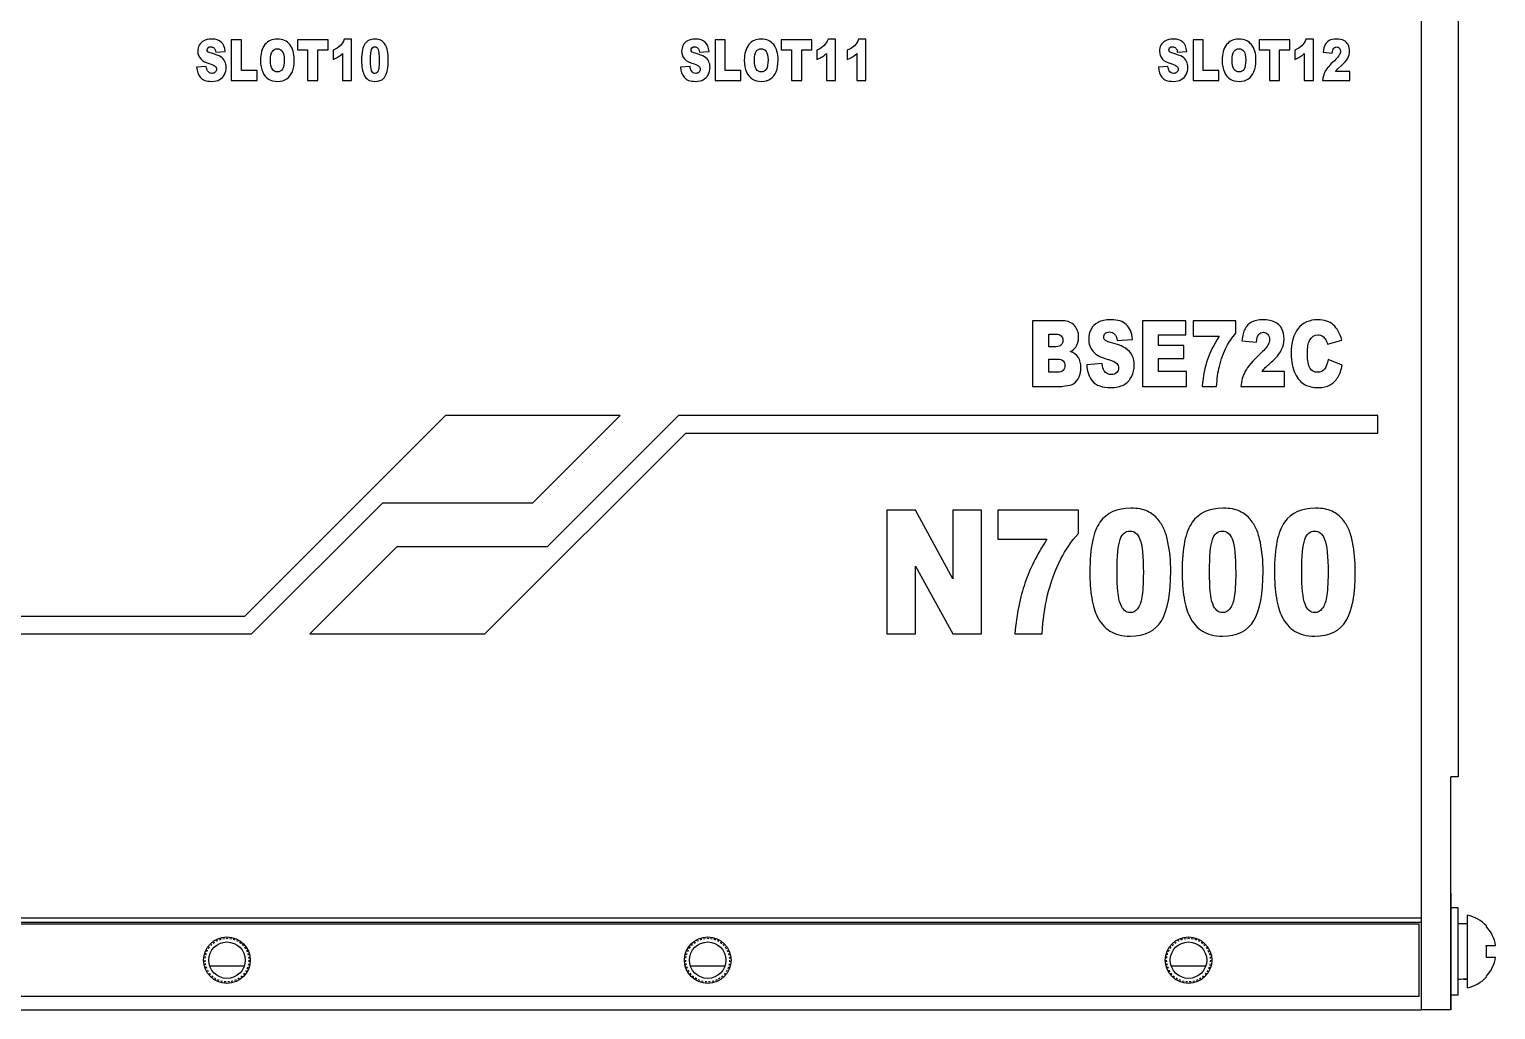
# Model space of a CAD drawing. Header units: inches. Extents: x 3 to 406, y 5 to 135.
# Drawn here: x 305.3 to 406, y 4.7 to 72 of the extents above; entities that cross this region are included whole.
import ezdxf

# ---------------------------------------------------------------- set-up
doc = ezdxf.new("R2010")
doc.units = ezdxf.units.IN
doc.header["$LTSCALE"] = 1.21
doc.header["$MEASUREMENT"] = 0
doc.linetypes.add('HIDDEN', pattern=[0.2, 0.1, -0.1])
for name, color, linetype in [('BSEJ72C_4_001_DXF_HIDDEN_LINE', 7, 'CONTINUOUS'), ('BSEJ72C_4_00DXF_CONTINUOUS_LINE', 7, 'CONTINUOUS'), ('BSMJ712_4_00DXF_CONTINUOUS_LINE', 7, 'CONTINUOUS'), ('GB9074_8-M2_DXF_CONTINUOUS_LINE', 7, 'CONTINUOUS')]:
    doc.layers.add(name, color=color, linetype=linetype)

msp = doc.modelspace()

# ---------------------------------------------------------------- linework, layer by layer
at = {"layer": 'BSEJ72C_4_001_DXF_HIDDEN_LINE', "color": 8, "linetype": 'HIDDEN'}
for centre in [(318.9, 8.08), (351.9, 8.08), (384.9, 8.08)]:
    msp.add_circle(centre, 1.5, dxfattribs=at)
at = {"layer": 'BSEJ72C_4_00DXF_CONTINUOUS_LINE', "color": 4, "linetype": 'Continuous'}
for p, q in [((318.13, 70.44), (318.78, 70.49)), ((319.89, 71.28), (319.2, 71.28)), ((319.2, 71.28), (319.2, 68.48)), ((319.89, 69.17), (319.89, 71.28)), ((325.84, 71.28), (323.74, 71.28)), ((323.74, 71.28), (323.74, 70.59)), ((323.74, 70.59), (324.44, 70.59)), ((324.44, 70.59), (324.44, 68.48)), ((325.14, 70.59), (325.84, 70.59)), ((325.14, 68.48), (325.14, 70.59)), ((325.84, 70.59), (325.84, 71.28)), ((326.18, 70.58), (326.18, 69.94)), ((327.46, 71.33), (326.95, 71.33)), ((327.46, 68.48), (327.46, 71.33)), ((351.34, 70.44), (351.99, 70.49)), ((353.1, 71.28), (352.41, 71.28)), ((352.41, 71.28), (352.41, 68.48)), ((353.1, 69.17), (353.1, 71.28)), ((359.05, 71.28), (356.95, 71.28)), ((356.95, 71.28), (356.95, 70.59)), ((356.95, 70.59), (357.65, 70.59)), ((357.65, 70.59), (357.65, 68.48)), ((358.35, 70.59), (359.05, 70.59)), ((358.35, 68.48), (358.35, 70.59)), ((359.05, 70.59), (359.05, 71.28)), ((359.39, 70.58), (359.39, 69.94)), ((360.67, 71.33), (360.16, 71.33)), ((360.67, 68.48), (360.67, 71.33)), ((361.48, 70.58), (361.48, 69.94)), ((362.76, 71.33), (362.25, 71.33)), ((362.76, 68.48), (362.76, 71.33)), ((384.13, 70.44), (384.78, 70.49)), ((385.9, 71.28), (385.21, 71.28)), ((385.21, 71.28), (385.21, 68.48)), ((385.9, 69.17), (385.9, 71.28)), ((391.85, 71.28), (389.74, 71.28)), ((389.74, 71.28), (389.74, 70.59)), ((389.74, 70.59), (390.45, 70.59)), ((390.45, 70.59), (390.45, 68.48)), ((391.14, 70.59), (391.85, 70.59)), ((391.14, 68.48), (391.14, 70.59)), ((391.85, 70.59), (391.85, 71.28)), ((392.19, 70.58), (392.19, 69.94)), ((393.47, 71.33), (392.95, 71.33)), ((393.47, 68.48), (393.47, 71.33)), ((317.48, 69.46), (316.82, 69.41)), ((326.84, 70.35), (326.84, 68.48)), ((350.69, 69.46), (350.03, 69.41)), ((360.05, 70.35), (360.05, 68.48)), ((362.13, 70.35), (362.13, 68.48)), ((383.48, 69.46), (382.83, 69.41)), ((392.84, 70.35), (392.84, 68.48)), ((394.15, 70.43), (394.77, 70.37)), ((395.14, 69.28), (395.4, 69.51)), ((319.2, 68.48), (320.97, 68.48)), ((320.97, 69.17), (319.89, 69.17)), ((320.97, 68.48), (320.97, 69.17)), ((324.44, 68.48), (325.14, 68.48)), ((326.84, 68.48), (327.46, 68.48)), ((352.41, 68.48), (354.18, 68.48)), ((354.18, 69.17), (353.1, 69.17)), ((354.18, 68.48), (354.18, 69.17)), ((357.65, 68.48), (358.35, 68.48)), ((360.05, 68.48), (360.67, 68.48)), ((362.13, 68.48), (362.76, 68.48)), ((385.21, 68.48), (386.98, 68.48)), ((386.98, 69.17), (385.9, 69.17)), ((386.98, 68.48), (386.98, 69.17)), ((390.45, 68.48), (391.14, 68.48)), ((392.84, 68.48), (393.47, 68.48)), ((394.1, 68.48), (395.97, 68.48)), ((395, 69.11), (395.14, 69.28)), ((395.97, 69.11), (395, 69.11)), ((395.97, 68.48), (395.97, 69.11)), ((376.28, 51.98), (374.2, 51.98)), ((374.2, 51.98), (374.2, 47.48)), ((384.72, 51.98), (381.74, 51.98)), ((381.74, 51.98), (381.74, 47.48)), ((384.72, 51.02), (384.72, 51.98)), ((388.14, 51.98), (385.22, 51.98)), ((385.22, 51.98), (385.22, 50.92)), ((388.14, 51.14), (388.14, 51.98)), ((375.32, 51.07), (375.81, 51.07)), ((375.32, 50.21), (375.32, 51.07)), ((380.01, 50.64), (381.06, 50.71)), ((382.85, 51.02), (384.72, 51.02)), ((382.85, 50.3), (382.85, 51.02)), ((385.22, 50.92), (387, 50.92)), ((388.56, 50.62), (389.56, 50.52)), ((394.43, 50.38), (395.42, 50.66)), ((375.8, 50.21), (375.32, 50.21)), ((375.32, 49.36), (375.88, 49.36)), ((375.32, 48.45), (375.32, 49.36)), ((384.58, 50.3), (382.85, 50.3)), ((382.85, 49.39), (384.58, 49.39)), ((382.85, 48.5), (382.85, 49.39)), ((384.58, 49.39), (384.58, 50.3)), ((395.45, 48.95), (394.48, 49.32)), ((375.89, 48.45), (375.32, 48.45)), ((378.97, 49.05), (377.91, 48.97)), ((384.77, 48.5), (382.85, 48.5)), ((384.77, 47.48), (384.77, 48.5)), ((391.49, 48.5), (389.93, 48.5)), ((391.49, 47.48), (391.49, 48.5)), ((374.2, 47.48), (376.12, 47.48)), ((381.74, 47.48), (384.77, 47.48)), ((385.83, 47.48), (386.83, 47.48)), ((388.49, 47.48), (391.49, 47.48)), ((333.9, 45.48), (320.1, 31.68)), ((345.9, 45.48), (333.9, 45.48)), ((339.9, 39.48), (345.9, 45.48)), ((340.9, 36.48), (349.9, 45.48)), ((397.9, 45.48), (349.9, 45.48)), ((397.9, 44.28), (397.9, 45.48)), ((336.59, 30.48), (350.39, 44.28)), ((350.39, 44.28), (397.9, 44.28)), ((320.59, 30.48), (329.59, 39.48)), ((329.59, 39.48), (339.9, 39.48)), ((366.16, 38.98), (364.2, 38.98)), ((364.2, 38.98), (364.2, 30.48)), ((368.72, 34.27), (366.16, 38.98)), ((370.7, 38.98), (368.72, 38.98)), ((368.72, 38.98), (368.72, 34.27)), ((370.7, 30.48), (370.7, 38.98)), ((377.34, 38.98), (371.82, 38.98)), ((371.82, 38.98), (371.82, 36.99)), ((377.34, 37.39), (377.34, 38.98)), ((324.59, 30.48), (330.59, 36.48)), ((330.59, 36.48), (340.9, 36.48)), ((371.82, 36.99), (375.18, 36.99)), ((366.17, 35.14), (368.72, 30.48)), ((366.17, 30.48), (366.17, 35.14)), ((320.1, 31.68), (125.4, 31.68)), ((125.4, 30.48), (320.59, 30.48)), ((324.59, 30.48), (336.59, 30.48)), ((364.2, 30.48), (366.17, 30.48)), ((368.72, 30.48), (370.7, 30.48)), ((372.97, 30.48), (374.85, 30.48))]:
    msp.add_line(p, q, dxfattribs=at)
at = {"layer": 'BSEJ72C_4_00DXF_CONTINUOUS_LINE', "color": 7, "linetype": 'Continuous'}
for p, q in [((5.9, 10.98), (400.9, 10.98)), ((5.9, 10.68), (400.9, 10.68)), ((6.1, 10.58), (400.7, 10.58)), ((400.7, 10.58), (400.7, 5.58)), ((317.72, 7.68), (320.08, 7.68)), ((350.72, 7.68), (353.08, 7.68)), ((383.72, 7.68), (386.08, 7.68)), ((400.7, 5.58), (6.1, 5.58)), ((5.9, 4.68), (400.9, 4.68))]:
    msp.add_line(p, q, dxfattribs=at)
for centre, radius in [((318.9, 8.08), 1.6), ((318.9, 8.08), 1.25), ((351.9, 8.08), 1.6), ((351.9, 8.08), 1.25), ((384.9, 8.08), 1.6), ((384.9, 8.08), 1.25)]:
    msp.add_circle(centre, radius, dxfattribs=at)
for centre, start, end in [((317.89, 9.3), 263.5989, 269.9978), ((319.9, 9.3), 270.0022, 276.4011), ((350.89, 9.3), 263.5989, 269.9978), ((352.9, 9.3), 270.0022, 276.4011), ((383.89, 9.3), 263.5989, 269.9978), ((385.9, 9.3), 270.0022, 276.4011)]:
    msp.add_arc(centre, 1.62, start, end, dxfattribs=at)
at = {"layer": 'BSEJ72C_4_00DXF_CONTINUOUS_LINE', "color": 4, "linetype": 'Continuous'}
for points in [[(317, 70.91), (316.94, 70.79), (316.9, 70.65), (316.9, 70.51)], [(316.9, 70.51), (316.9, 70.29), (316.97, 70.11), (317.1, 69.97)], [(317.31, 71.22), (317.17, 71.14), (317.07, 71.04), (317, 70.91)], [(317.86, 71.33), (317.62, 71.33), (317.44, 71.29), (317.31, 71.22)], [(317.54, 70.59), (317.54, 70.65), (317.56, 70.7), (317.61, 70.74)], [(317.59, 70.46), (317.56, 70.5), (317.54, 70.54), (317.54, 70.59)], [(317.83, 70.36), (317.71, 70.39), (317.63, 70.43), (317.59, 70.46)], [(317.61, 70.74), (317.65, 70.78), (317.71, 70.81), (317.79, 70.81)], [(317.79, 70.81), (317.89, 70.81), (317.96, 70.78), (318.02, 70.72)], [(318.51, 71.13), (318.36, 71.26), (318.14, 71.33), (317.86, 71.33)], [(318.02, 70.72), (318.07, 70.66), (318.11, 70.57), (318.13, 70.44)], [(318.78, 70.49), (318.75, 70.78), (318.66, 70.99), (318.51, 71.13)], [(321.51, 70.95), (321.3, 70.69), (321.2, 70.33), (321.2, 69.88)], [(322.36, 71.33), (321.99, 71.33), (321.71, 71.2), (321.51, 70.95)], [(321.89, 69.87), (321.89, 70.16), (321.93, 70.36), (322.02, 70.49)], [(322.02, 70.49), (322.1, 70.61), (322.22, 70.67), (322.36, 70.67)], [(323.22, 70.95), (323.02, 71.2), (322.73, 71.33), (322.36, 71.33)], [(322.36, 70.67), (322.5, 70.67), (322.62, 70.61), (322.7, 70.49)], [(322.7, 70.49), (322.79, 70.37), (322.83, 70.18), (322.83, 69.91)], [(323.52, 69.9), (323.52, 70.35), (323.42, 70.7), (323.22, 70.95)], [(326.67, 70.88), (326.56, 70.76), (326.39, 70.66), (326.18, 70.58)], [(326.95, 71.33), (326.88, 71.15), (326.79, 71), (326.67, 70.88)], [(328.37, 71.01), (328.22, 70.79), (328.14, 70.42), (328.14, 69.89)], [(329.07, 71.33), (328.76, 71.33), (328.52, 71.22), (328.37, 71.01)], [(328.76, 69.89), (328.76, 70.24), (328.78, 70.48), (328.83, 70.61)], [(328.83, 70.61), (328.87, 70.74), (328.95, 70.81), (329.05, 70.81)], [(329.05, 70.81), (329.15, 70.81), (329.23, 70.74), (329.28, 70.62)], [(329.44, 71.26), (329.35, 71.3), (329.22, 71.33), (329.07, 71.33)], [(329.28, 70.62), (329.33, 70.49), (329.35, 70.24), (329.35, 69.87)], [(329.68, 71.08), (329.62, 71.15), (329.54, 71.21), (329.44, 71.26)], [(329.82, 70.84), (329.79, 70.92), (329.74, 71), (329.68, 71.08)], [(329.91, 70.55), (329.89, 70.66), (329.86, 70.76), (329.82, 70.84)], [(329.97, 69.9), (329.97, 70.13), (329.95, 70.34), (329.91, 70.55)], [(350.21, 70.91), (350.15, 70.79), (350.11, 70.65), (350.11, 70.51)], [(350.11, 70.51), (350.11, 70.29), (350.18, 70.11), (350.31, 69.97)], [(350.52, 71.22), (350.38, 71.14), (350.28, 71.04), (350.21, 70.91)], [(351.07, 71.33), (350.83, 71.33), (350.65, 71.29), (350.52, 71.22)], [(350.76, 70.59), (350.76, 70.65), (350.77, 70.7), (350.82, 70.74)], [(350.8, 70.46), (350.77, 70.5), (350.76, 70.54), (350.76, 70.59)], [(351.04, 70.36), (350.92, 70.39), (350.84, 70.43), (350.8, 70.46)], [(350.82, 70.74), (350.86, 70.78), (350.92, 70.81), (351, 70.81)], [(351, 70.81), (351.1, 70.81), (351.17, 70.78), (351.23, 70.72)], [(351.72, 71.13), (351.57, 71.26), (351.35, 71.33), (351.07, 71.33)], [(351.23, 70.72), (351.28, 70.66), (351.32, 70.57), (351.34, 70.44)], [(351.99, 70.49), (351.96, 70.78), (351.87, 70.99), (351.72, 71.13)], [(354.72, 70.95), (354.51, 70.69), (354.41, 70.33), (354.41, 69.88)], [(355.57, 71.33), (355.2, 71.33), (354.92, 71.2), (354.72, 70.95)], [(355.1, 69.87), (355.1, 70.16), (355.14, 70.36), (355.23, 70.49)], [(355.23, 70.49), (355.31, 70.61), (355.43, 70.67), (355.57, 70.67)], [(356.43, 70.95), (356.23, 71.2), (355.94, 71.33), (355.57, 71.33)], [(355.57, 70.67), (355.71, 70.67), (355.83, 70.61), (355.91, 70.49)], [(355.91, 70.49), (356, 70.37), (356.04, 70.18), (356.04, 69.91)], [(356.73, 69.9), (356.73, 70.35), (356.63, 70.7), (356.43, 70.95)], [(359.88, 70.88), (359.77, 70.76), (359.6, 70.66), (359.39, 70.58)], [(360.16, 71.33), (360.09, 71.15), (360, 71), (359.88, 70.88)], [(361.97, 70.88), (361.85, 70.76), (361.69, 70.66), (361.48, 70.58)], [(362.25, 71.33), (362.18, 71.15), (362.09, 71), (361.97, 70.88)], [(383.01, 70.91), (382.94, 70.79), (382.91, 70.65), (382.91, 70.51)], [(382.91, 70.51), (382.91, 70.29), (382.97, 70.11), (383.1, 69.97)], [(383.31, 71.22), (383.18, 71.14), (383.08, 71.04), (383.01, 70.91)], [(383.86, 71.33), (383.63, 71.33), (383.44, 71.29), (383.31, 71.22)], [(383.55, 70.59), (383.55, 70.65), (383.57, 70.7), (383.61, 70.74)], [(383.6, 70.46), (383.57, 70.5), (383.55, 70.54), (383.55, 70.59)], [(383.83, 70.36), (383.71, 70.39), (383.63, 70.43), (383.6, 70.46)], [(383.61, 70.74), (383.65, 70.78), (383.71, 70.81), (383.79, 70.81)], [(383.79, 70.81), (383.89, 70.81), (383.97, 70.78), (384.02, 70.72)], [(384.52, 71.13), (384.37, 71.26), (384.15, 71.33), (383.86, 71.33)], [(384.02, 70.72), (384.08, 70.66), (384.11, 70.57), (384.13, 70.44)], [(384.78, 70.49), (384.76, 70.78), (384.66, 70.99), (384.52, 71.13)], [(387.51, 70.95), (387.31, 70.69), (387.21, 70.33), (387.21, 69.88)], [(388.36, 71.33), (388, 71.33), (387.71, 71.2), (387.51, 70.95)], [(387.9, 69.87), (387.9, 70.16), (387.94, 70.36), (388.02, 70.49)], [(388.02, 70.49), (388.11, 70.61), (388.22, 70.67), (388.36, 70.67)], [(389.22, 70.95), (389.02, 71.2), (388.74, 71.33), (388.36, 71.33)], [(388.36, 70.67), (388.51, 70.67), (388.62, 70.61), (388.71, 70.49)], [(388.71, 70.49), (388.79, 70.37), (388.83, 70.18), (388.83, 69.91)], [(389.53, 69.9), (389.53, 70.35), (389.43, 70.7), (389.22, 70.95)], [(392.68, 70.88), (392.56, 70.76), (392.4, 70.66), (392.19, 70.58)], [(392.95, 71.33), (392.89, 71.15), (392.8, 71), (392.68, 70.88)], [(394.28, 70.95), (394.21, 70.82), (394.17, 70.65), (394.15, 70.43)], [(394.56, 71.23), (394.44, 71.16), (394.34, 71.07), (394.28, 70.95)], [(395.05, 71.33), (394.84, 71.33), (394.67, 71.29), (394.56, 71.23)], [(394.77, 70.37), (394.79, 70.53), (394.82, 70.64), (394.87, 70.7)], [(394.87, 70.7), (394.92, 70.76), (394.99, 70.79), (395.07, 70.79)], [(395.56, 71.23), (395.44, 71.29), (395.27, 71.33), (395.05, 71.33)], [(395.07, 70.79), (395.14, 70.79), (395.2, 70.76), (395.26, 70.7)], [(395.33, 70.49), (395.33, 70.4), (395.31, 70.32), (395.25, 70.24)], [(395.26, 70.7), (395.31, 70.64), (395.33, 70.57), (395.33, 70.49)], [(395.85, 70.95), (395.78, 71.08), (395.68, 71.17), (395.56, 71.23)], [(395.83, 70.02), (395.91, 70.18), (395.95, 70.34), (395.95, 70.51)], [(395.95, 70.51), (395.95, 70.67), (395.92, 70.82), (395.85, 70.95)], [(317.1, 69.97), (317.23, 69.83), (317.45, 69.71), (317.75, 69.63)], [(317.57, 69.15), (317.52, 69.22), (317.49, 69.32), (317.48, 69.46)], [(317.75, 69.63), (317.93, 69.58), (318.05, 69.52), (318.1, 69.46)], [(318.48, 70.11), (318.35, 70.2), (318.13, 70.28), (317.83, 70.36)], [(318.1, 69.46), (318.15, 69.41), (318.18, 69.34), (318.18, 69.27)], [(318.76, 69.8), (318.7, 69.93), (318.61, 70.03), (318.48, 70.11)], [(318.85, 69.39), (318.85, 69.54), (318.82, 69.68), (318.76, 69.8)], [(321.2, 69.88), (321.2, 69.55), (321.25, 69.28), (321.36, 69.06)], [(322.02, 69.26), (321.93, 69.39), (321.89, 69.59), (321.89, 69.87)], [(322.83, 69.91), (322.83, 69.6), (322.79, 69.38), (322.71, 69.26)], [(323.39, 69.09), (323.48, 69.3), (323.52, 69.57), (323.52, 69.9)], [(326.18, 69.94), (326.32, 69.99), (326.44, 70.05), (326.54, 70.11)], [(326.54, 70.11), (326.63, 70.17), (326.73, 70.25), (326.84, 70.35)], [(328.14, 69.89), (328.14, 69.67), (328.16, 69.48), (328.19, 69.3)], [(328.83, 69.16), (328.78, 69.29), (328.76, 69.53), (328.76, 69.89)], [(329.35, 69.87), (329.35, 69.61), (329.34, 69.43), (329.32, 69.31)], [(329.77, 68.78), (329.9, 69.02), (329.97, 69.39), (329.97, 69.9)], [(350.31, 69.97), (350.44, 69.83), (350.66, 69.71), (350.96, 69.63)], [(350.78, 69.15), (350.73, 69.22), (350.7, 69.32), (350.69, 69.46)], [(350.96, 69.63), (351.14, 69.58), (351.26, 69.52), (351.31, 69.46)], [(351.69, 70.11), (351.56, 70.2), (351.34, 70.28), (351.04, 70.36)], [(351.31, 69.46), (351.36, 69.41), (351.39, 69.34), (351.39, 69.27)], [(351.97, 69.8), (351.91, 69.93), (351.82, 70.03), (351.69, 70.11)], [(352.06, 69.39), (352.06, 69.54), (352.03, 69.68), (351.97, 69.8)], [(354.41, 69.88), (354.41, 69.55), (354.46, 69.28), (354.57, 69.06)], [(355.23, 69.26), (355.14, 69.39), (355.1, 69.59), (355.1, 69.87)], [(356.04, 69.91), (356.04, 69.6), (356, 69.38), (355.92, 69.26)], [(356.6, 69.09), (356.69, 69.3), (356.73, 69.57), (356.73, 69.9)], [(359.39, 69.94), (359.53, 69.99), (359.65, 70.05), (359.75, 70.11)], [(359.75, 70.11), (359.84, 70.17), (359.94, 70.25), (360.05, 70.35)], [(361.48, 69.94), (361.62, 69.99), (361.74, 70.05), (361.84, 70.11)], [(361.84, 70.11), (361.93, 70.17), (362.03, 70.25), (362.13, 70.35)], [(383.1, 69.97), (383.23, 69.83), (383.45, 69.71), (383.75, 69.63)], [(383.57, 69.15), (383.53, 69.22), (383.5, 69.32), (383.48, 69.46)], [(383.75, 69.63), (383.94, 69.58), (384.06, 69.52), (384.11, 69.46)], [(384.48, 70.11), (384.35, 70.2), (384.13, 70.28), (383.83, 70.36)], [(384.11, 69.46), (384.16, 69.41), (384.19, 69.34), (384.19, 69.27)], [(384.77, 69.8), (384.71, 69.93), (384.61, 70.03), (384.48, 70.11)], [(384.86, 69.39), (384.86, 69.54), (384.83, 69.68), (384.77, 69.8)], [(387.21, 69.88), (387.21, 69.55), (387.26, 69.28), (387.36, 69.06)], [(388.02, 69.26), (387.94, 69.39), (387.9, 69.59), (387.9, 69.87)], [(388.83, 69.91), (388.83, 69.6), (388.79, 69.38), (388.71, 69.26)], [(389.39, 69.09), (389.48, 69.3), (389.53, 69.57), (389.53, 69.9)], [(392.19, 69.94), (392.33, 69.99), (392.45, 70.05), (392.54, 70.11)], [(392.54, 70.11), (392.64, 70.17), (392.74, 70.25), (392.84, 70.35)], [(394.91, 69.85), (394.61, 69.57), (394.4, 69.33), (394.29, 69.13)], [(395.25, 70.24), (395.2, 70.15), (395.09, 70.02), (394.91, 69.85)], [(395.4, 69.51), (395.61, 69.7), (395.75, 69.87), (395.83, 70.02)], [(316.82, 69.41), (316.84, 69.12), (316.92, 68.89), (317.07, 68.71)], [(317.07, 68.71), (317.22, 68.52), (317.48, 68.43), (317.86, 68.43)], [(317.87, 68.98), (317.74, 68.98), (317.64, 69.04), (317.57, 69.15)], [(317.86, 68.43), (318.08, 68.43), (318.26, 68.47), (318.4, 68.55)], [(318.1, 69.07), (318.05, 69.01), (317.97, 68.98), (317.87, 68.98)], [(318.18, 69.27), (318.18, 69.19), (318.15, 69.13), (318.1, 69.07)], [(318.4, 68.55), (318.54, 68.63), (318.65, 68.74), (318.73, 68.89)], [(318.73, 68.89), (318.81, 69.04), (318.85, 69.21), (318.85, 69.39)], [(321.36, 69.06), (321.46, 68.84), (321.59, 68.68), (321.76, 68.58)], [(321.76, 68.58), (321.92, 68.48), (322.13, 68.43), (322.39, 68.43)], [(322.36, 69.08), (322.22, 69.08), (322.1, 69.14), (322.02, 69.26)], [(322.71, 69.26), (322.63, 69.14), (322.51, 69.08), (322.36, 69.08)], [(322.39, 68.43), (322.63, 68.43), (322.84, 68.49), (323.01, 68.61)], [(323.01, 68.61), (323.17, 68.72), (323.3, 68.88), (323.39, 69.09)], [(328.19, 69.3), (328.22, 69.12), (328.26, 68.98), (328.31, 68.87)], [(328.31, 68.87), (328.39, 68.73), (328.48, 68.62), (328.6, 68.54)], [(328.6, 68.54), (328.71, 68.47), (328.87, 68.43), (329.06, 68.43)], [(329.05, 68.96), (328.96, 68.96), (328.88, 69.03), (328.83, 69.16)], [(329.22, 69.04), (329.17, 68.99), (329.12, 68.96), (329.05, 68.96)], [(329.06, 68.43), (329.39, 68.43), (329.63, 68.55), (329.77, 68.78)], [(329.32, 69.31), (329.3, 69.19), (329.26, 69.1), (329.22, 69.04)], [(350.03, 69.41), (350.05, 69.12), (350.13, 68.89), (350.28, 68.71)], [(350.28, 68.71), (350.43, 68.52), (350.69, 68.43), (351.07, 68.43)], [(351.08, 68.98), (350.95, 68.98), (350.85, 69.04), (350.78, 69.15)], [(351.07, 68.43), (351.29, 68.43), (351.47, 68.47), (351.61, 68.55)], [(351.31, 69.07), (351.26, 69.01), (351.18, 68.98), (351.08, 68.98)], [(351.39, 69.27), (351.39, 69.19), (351.36, 69.13), (351.31, 69.07)], [(351.61, 68.55), (351.75, 68.63), (351.86, 68.74), (351.94, 68.89)], [(351.94, 68.89), (352.02, 69.04), (352.06, 69.21), (352.06, 69.39)], [(354.57, 69.06), (354.67, 68.84), (354.8, 68.68), (354.97, 68.58)], [(354.97, 68.58), (355.13, 68.48), (355.34, 68.43), (355.6, 68.43)], [(355.57, 69.08), (355.43, 69.08), (355.31, 69.14), (355.23, 69.26)], [(355.92, 69.26), (355.84, 69.14), (355.72, 69.08), (355.57, 69.08)], [(355.6, 68.43), (355.84, 68.43), (356.05, 68.49), (356.22, 68.61)], [(356.22, 68.61), (356.38, 68.72), (356.51, 68.88), (356.6, 69.09)], [(382.83, 69.41), (382.84, 69.12), (382.93, 68.89), (383.07, 68.71)], [(383.07, 68.71), (383.22, 68.52), (383.48, 68.43), (383.87, 68.43)], [(383.88, 68.98), (383.74, 68.98), (383.64, 69.04), (383.57, 69.15)], [(383.87, 68.43), (384.08, 68.43), (384.26, 68.47), (384.4, 68.55)], [(384.1, 69.07), (384.05, 69.01), (383.97, 68.98), (383.88, 68.98)], [(384.19, 69.27), (384.19, 69.19), (384.16, 69.13), (384.1, 69.07)], [(384.4, 68.55), (384.55, 68.63), (384.66, 68.74), (384.74, 68.89)], [(384.74, 68.89), (384.82, 69.04), (384.86, 69.21), (384.86, 69.39)], [(387.36, 69.06), (387.46, 68.84), (387.6, 68.68), (387.76, 68.58)], [(387.76, 68.58), (387.93, 68.48), (388.14, 68.43), (388.39, 68.43)], [(388.37, 69.08), (388.22, 69.08), (388.11, 69.14), (388.02, 69.26)], [(388.71, 69.26), (388.63, 69.14), (388.52, 69.08), (388.37, 69.08)], [(388.39, 68.43), (388.64, 68.43), (388.85, 68.49), (389.01, 68.61)], [(389.01, 68.61), (389.18, 68.72), (389.31, 68.88), (389.39, 69.09)], [(394.29, 69.13), (394.19, 68.93), (394.12, 68.71), (394.1, 68.48)], [(377.08, 51.66), (376.89, 51.87), (376.62, 51.98), (376.28, 51.98)], [(377.36, 50.86), (377.36, 51.18), (377.26, 51.44), (377.08, 51.66)], [(378.21, 51.39), (378.1, 51.19), (378.05, 50.97), (378.05, 50.74)], [(378.69, 51.88), (378.47, 51.76), (378.31, 51.6), (378.21, 51.39)], [(379.58, 52.06), (379.2, 52.06), (378.91, 51.99), (378.69, 51.88)], [(380.63, 51.73), (380.39, 51.95), (380.04, 52.06), (379.58, 52.06)], [(381.06, 50.71), (381.01, 51.18), (380.87, 51.52), (380.63, 51.73)], [(388.78, 51.44), (388.67, 51.25), (388.6, 50.97), (388.56, 50.62)], [(389.22, 51.9), (389.03, 51.79), (388.88, 51.64), (388.78, 51.44)], [(390.01, 52.06), (389.67, 52.06), (389.41, 52), (389.22, 51.9)], [(390.83, 51.9), (390.64, 52), (390.36, 52.06), (390.01, 52.06)], [(391.3, 51.44), (391.18, 51.65), (391.03, 51.8), (390.83, 51.9)], [(391.46, 50.75), (391.46, 51), (391.41, 51.23), (391.3, 51.44)], [(392.42, 51.45), (392.11, 51.06), (391.95, 50.48), (391.95, 49.74)], [(393.77, 52.06), (393.19, 52.06), (392.74, 51.85), (392.42, 51.45)], [(394.84, 51.71), (394.58, 51.94), (394.22, 52.06), (393.77, 52.06)], [(395.42, 50.66), (395.29, 51.13), (395.1, 51.48), (394.84, 51.71)], [(376.16, 50.33), (376.09, 50.25), (375.97, 50.21), (375.8, 50.21)], [(375.81, 51.07), (375.98, 51.07), (376.09, 51.03), (376.16, 50.96)], [(376.16, 50.96), (376.23, 50.88), (376.27, 50.78), (376.27, 50.65)], [(376.27, 50.65), (376.27, 50.51), (376.23, 50.4), (376.16, 50.33)], [(377.16, 50.17), (377.29, 50.37), (377.36, 50.59), (377.36, 50.86)], [(378.05, 50.74), (378.05, 50.39), (378.15, 50.1), (378.36, 49.87)], [(379.08, 50.87), (379.08, 50.96), (379.11, 51.05), (379.17, 51.11)], [(379.16, 50.67), (379.1, 50.73), (379.08, 50.79), (379.08, 50.87)], [(379.53, 50.5), (379.33, 50.56), (379.21, 50.61), (379.16, 50.67)], [(379.17, 51.11), (379.24, 51.18), (379.34, 51.22), (379.47, 51.22)], [(379.47, 51.22), (379.62, 51.22), (379.75, 51.17), (379.83, 51.08)], [(380.57, 50.11), (380.36, 50.24), (380.02, 50.37), (379.53, 50.5)], [(379.83, 51.08), (379.92, 50.99), (379.98, 50.84), (380.01, 50.64)], [(387, 50.92), (386.64, 50.36), (386.37, 49.82), (386.2, 49.33)], [(387.51, 50.21), (387.68, 50.54), (387.89, 50.85), (388.14, 51.14)], [(389.56, 50.52), (389.59, 50.77), (389.64, 50.95), (389.73, 51.05)], [(389.73, 51.05), (389.81, 51.15), (389.91, 51.2), (390.04, 51.2)], [(390.04, 51.2), (390.16, 51.2), (390.26, 51.15), (390.34, 51.05)], [(390.34, 51.05), (390.43, 50.95), (390.47, 50.84), (390.47, 50.7)], [(390.47, 50.7), (390.47, 50.57), (390.43, 50.44), (390.34, 50.3)], [(391.27, 49.96), (391.4, 50.21), (391.46, 50.47), (391.46, 50.75)], [(393.06, 49.75), (393.06, 50.15), (393.11, 50.44), (393.21, 50.64)], [(393.21, 50.64), (393.35, 50.89), (393.54, 51.02), (393.79, 51.02)], [(393.79, 51.02), (393.91, 51.02), (394.01, 50.99), (394.1, 50.93)], [(394.1, 50.93), (394.19, 50.87), (394.26, 50.79), (394.32, 50.68)], [(394.32, 50.68), (394.36, 50.62), (394.4, 50.52), (394.43, 50.38)], [(375.88, 49.36), (376.08, 49.36), (376.21, 49.32), (376.29, 49.24)], [(376.77, 49.87), (376.94, 49.95), (377.07, 50.05), (377.16, 50.17)], [(377.34, 49.47), (377.22, 49.66), (377.03, 49.79), (376.77, 49.87)], [(377.52, 48.76), (377.52, 49.05), (377.46, 49.28), (377.34, 49.47)], [(378.36, 49.87), (378.57, 49.64), (378.92, 49.46), (379.4, 49.32)], [(379.4, 49.32), (379.7, 49.24), (379.89, 49.16), (379.97, 49.06)], [(381.03, 49.61), (380.94, 49.81), (380.78, 49.97), (380.57, 50.11)], [(381.18, 48.94), (381.18, 49.19), (381.13, 49.41), (381.03, 49.61)], [(386.2, 49.33), (386.03, 48.83), (385.91, 48.21), (385.83, 47.48)], [(387.02, 48.85), (387.14, 49.35), (387.3, 49.8), (387.51, 50.21)], [(389.78, 49.68), (389.3, 49.24), (388.97, 48.85), (388.8, 48.52)], [(390.34, 50.3), (390.26, 50.16), (390.07, 49.95), (389.78, 49.68)], [(390.57, 49.14), (390.91, 49.43), (391.14, 49.71), (391.27, 49.96)], [(391.95, 49.74), (391.95, 49.18), (392.04, 48.72), (392.22, 48.36)], [(393.24, 48.72), (393.12, 48.91), (393.06, 49.25), (393.06, 49.75)], [(394.48, 49.32), (394.43, 49.04), (394.35, 48.82), (394.24, 48.67)], [(376.29, 48.57), (376.21, 48.49), (376.08, 48.45), (375.89, 48.45)], [(376.29, 49.24), (376.37, 49.16), (376.41, 49.05), (376.41, 48.92)], [(376.41, 48.92), (376.41, 48.77), (376.37, 48.66), (376.29, 48.57)], [(377.39, 48.13), (377.48, 48.31), (377.52, 48.53), (377.52, 48.76)], [(377.91, 48.97), (377.94, 48.51), (378.08, 48.14), (378.31, 47.84)], [(379.11, 48.56), (379.04, 48.67), (378.99, 48.84), (378.97, 49.05)], [(379.6, 48.29), (379.39, 48.29), (379.22, 48.38), (379.11, 48.56)], [(379.97, 48.43), (379.88, 48.33), (379.76, 48.29), (379.6, 48.29)], [(379.97, 49.06), (380.06, 48.97), (380.1, 48.87), (380.1, 48.75)], [(380.1, 48.75), (380.1, 48.63), (380.05, 48.52), (379.97, 48.43)], [(380.99, 48.15), (381.11, 48.39), (381.18, 48.66), (381.18, 48.94)], [(386.83, 47.48), (386.86, 48.01), (386.92, 48.46), (387.02, 48.85)], [(388.8, 48.52), (388.63, 48.2), (388.52, 47.85), (388.49, 47.48)], [(389.93, 48.5), (390.02, 48.61), (390.1, 48.7), (390.17, 48.77)], [(390.17, 48.77), (390.23, 48.84), (390.37, 48.96), (390.57, 49.14)], [(392.22, 48.36), (392.4, 48.01), (392.61, 47.76), (392.86, 47.62)], [(393.76, 48.45), (393.53, 48.45), (393.37, 48.54), (393.24, 48.72)], [(394.24, 48.67), (394.13, 48.52), (393.97, 48.45), (393.76, 48.45)], [(395.14, 48.1), (395.28, 48.32), (395.38, 48.61), (395.45, 48.95)], [(376.12, 47.48), (376.2, 47.48), (376.36, 47.5), (376.62, 47.54)], [(376.62, 47.54), (376.8, 47.57), (376.94, 47.62), (377.04, 47.69)], [(377.04, 47.69), (377.19, 47.8), (377.31, 47.94), (377.39, 48.13)], [(378.31, 47.84), (378.55, 47.55), (378.97, 47.4), (379.58, 47.4)], [(379.58, 47.4), (379.93, 47.4), (380.22, 47.47), (380.45, 47.59)], [(380.45, 47.59), (380.68, 47.72), (380.86, 47.9), (380.99, 48.15)], [(392.86, 47.62), (393.11, 47.48), (393.43, 47.4), (393.82, 47.4)], [(393.82, 47.4), (394.14, 47.4), (394.41, 47.46), (394.62, 47.58)], [(394.62, 47.58), (394.82, 47.69), (395, 47.87), (395.14, 48.1)], [(380.95, 39.12), (379.99, 39.12), (379.29, 38.8), (378.82, 38.16)], [(382.08, 38.91), (381.78, 39.05), (381.41, 39.12), (380.95, 39.12)], [(382.8, 38.36), (382.61, 38.59), (382.37, 38.77), (382.08, 38.91)], [(383.23, 37.65), (383.13, 37.9), (382.98, 38.13), (382.8, 38.36)], [(387.29, 39.12), (386.33, 39.12), (385.62, 38.8), (385.16, 38.16)], [(388.41, 38.91), (388.12, 39.05), (387.74, 39.12), (387.29, 39.12)], [(389.13, 38.36), (388.95, 38.59), (388.71, 38.77), (388.41, 38.91)], [(389.57, 37.65), (389.46, 37.9), (389.32, 38.13), (389.13, 38.36)], [(393.62, 39.12), (392.67, 39.12), (391.96, 38.8), (391.49, 38.16)], [(394.75, 38.91), (394.45, 39.05), (394.08, 39.12), (393.62, 39.12)], [(395.47, 38.36), (395.28, 38.59), (395.04, 38.77), (394.75, 38.91)], [(395.9, 37.65), (395.8, 37.9), (395.65, 38.13), (395.47, 38.36)], [(376.14, 35.63), (376.46, 36.25), (376.85, 36.84), (377.34, 37.39)], [(378.82, 38.16), (378.36, 37.51), (378.13, 36.38), (378.13, 34.76)], [(380.21, 36.96), (380.35, 37.35), (380.57, 37.55), (380.89, 37.55)], [(380.89, 37.55), (381.19, 37.55), (381.42, 37.36), (381.57, 36.97)], [(383.49, 36.78), (383.43, 37.11), (383.34, 37.4), (383.23, 37.65)], [(385.16, 38.16), (384.69, 37.51), (384.46, 36.38), (384.46, 34.76)], [(386.54, 36.96), (386.68, 37.35), (386.91, 37.55), (387.22, 37.55)], [(387.22, 37.55), (387.53, 37.55), (387.76, 37.36), (387.91, 36.97)], [(389.83, 36.78), (389.76, 37.11), (389.68, 37.4), (389.57, 37.65)], [(391.49, 38.16), (391.03, 37.51), (390.8, 36.38), (390.8, 34.76)], [(392.88, 36.96), (393.02, 37.35), (393.24, 37.55), (393.56, 37.55)], [(393.56, 37.55), (393.86, 37.55), (394.09, 37.36), (394.24, 36.97)], [(396.16, 36.78), (396.1, 37.11), (396.01, 37.4), (395.9, 37.65)], [(375.18, 36.99), (374.49, 35.91), (373.98, 34.91), (373.67, 33.97)], [(380, 34.76), (380, 35.83), (380.07, 36.56), (380.21, 36.96)], [(381.57, 36.97), (381.73, 36.58), (381.8, 35.82), (381.8, 34.69)], [(383.68, 34.79), (383.68, 35.48), (383.62, 36.14), (383.49, 36.78)], [(386.34, 34.76), (386.34, 35.83), (386.41, 36.56), (386.54, 36.96)], [(387.91, 36.97), (388.06, 36.58), (388.14, 35.82), (388.14, 34.69)], [(390.02, 34.79), (390.02, 35.48), (389.95, 36.14), (389.83, 36.78)], [(392.67, 34.76), (392.67, 35.83), (392.74, 36.56), (392.88, 36.96)], [(394.24, 36.97), (394.4, 36.58), (394.48, 35.82), (394.48, 34.69)], [(396.35, 34.79), (396.35, 35.48), (396.29, 36.14), (396.16, 36.78)], [(375.21, 33.07), (375.44, 34.01), (375.75, 34.86), (376.14, 35.63)], [(378.13, 34.76), (378.13, 34.1), (378.17, 33.51), (378.26, 32.96)], [(380.23, 32.54), (380.07, 32.93), (380, 33.67), (380, 34.76)], [(381.8, 34.69), (381.8, 33.92), (381.77, 33.36), (381.7, 33)], [(383.06, 31.41), (383.47, 32.12), (383.68, 33.25), (383.68, 34.79)], [(384.46, 34.76), (384.46, 34.1), (384.5, 33.51), (384.6, 32.96)], [(386.56, 32.54), (386.41, 32.93), (386.34, 33.67), (386.34, 34.76)], [(388.14, 34.69), (388.14, 33.92), (388.1, 33.36), (388.04, 33)], [(389.39, 31.41), (389.81, 32.12), (390.02, 33.25), (390.02, 34.79)], [(390.8, 34.76), (390.8, 34.1), (390.84, 33.51), (390.93, 32.96)], [(392.9, 32.54), (392.75, 32.93), (392.67, 33.67), (392.67, 34.76)], [(394.48, 34.69), (394.48, 33.92), (394.44, 33.36), (394.37, 33)], [(395.73, 31.41), (396.15, 32.12), (396.35, 33.25), (396.35, 34.79)], [(373.67, 33.97), (373.35, 33.03), (373.12, 31.87), (372.97, 30.48)], [(374.85, 30.48), (374.91, 31.48), (375.03, 32.34), (375.21, 33.07)], [(378.26, 32.96), (378.35, 32.42), (378.48, 31.99), (378.64, 31.68)], [(380.89, 31.95), (380.6, 31.95), (380.38, 32.14), (380.23, 32.54)], [(381.7, 33), (381.64, 32.63), (381.53, 32.36), (381.39, 32.2)], [(384.6, 32.96), (384.69, 32.42), (384.81, 31.99), (384.98, 31.68)], [(387.23, 31.95), (386.94, 31.95), (386.72, 32.14), (386.56, 32.54)], [(388.04, 33), (387.97, 32.63), (387.87, 32.36), (387.73, 32.2)], [(390.93, 32.96), (391.03, 32.42), (391.15, 31.99), (391.31, 31.68)], [(393.57, 31.95), (393.27, 31.95), (393.05, 32.14), (392.9, 32.54)], [(394.37, 33), (394.31, 32.63), (394.2, 32.36), (394.06, 32.2)], [(378.64, 31.68), (378.87, 31.24), (379.16, 30.9), (379.51, 30.68)], [(381.39, 32.2), (381.25, 32.03), (381.09, 31.95), (380.89, 31.95)], [(380.9, 30.33), (381.92, 30.33), (382.64, 30.69), (383.06, 31.41)], [(384.98, 31.68), (385.2, 31.24), (385.5, 30.9), (385.85, 30.68)], [(387.73, 32.2), (387.59, 32.03), (387.42, 31.95), (387.23, 31.95)], [(387.24, 30.33), (388.26, 30.33), (388.98, 30.69), (389.39, 31.41)], [(391.31, 31.68), (391.54, 31.24), (391.83, 30.9), (392.18, 30.68)], [(394.06, 32.2), (393.92, 32.03), (393.76, 31.95), (393.57, 31.95)], [(393.57, 30.33), (394.59, 30.33), (395.31, 30.69), (395.73, 31.41)], [(379.51, 30.68), (379.87, 30.45), (380.32, 30.33), (380.9, 30.33)], [(385.85, 30.68), (386.2, 30.45), (386.66, 30.33), (387.24, 30.33)], [(392.18, 30.68), (392.54, 30.45), (393, 30.33), (393.57, 30.33)]]:
    msp.add_open_spline(points, degree=3, dxfattribs=at)
at = {"layer": 'BSMJ712_4_00DXF_CONTINUOUS_LINE', "color": 7, "linetype": 'Continuous'}
for p, q in [((400.9, 4.68), (400.9, 134.68)), ((400.9, 4.68), (400.9, 134.68)), ((403.4, 134.68), (403.4, 20.68)), ((403.4, 20.68), (402.9, 20.68)), ((402.9, 4.68), (402.9, 20.68)), ((402.9, 12.68), (402.9, 4.68)), ((402.9, 4.68), (400.9, 4.68))]:
    msp.add_line(p, q, dxfattribs=at)
at = {"layer": 'GB9074_8-M2_DXF_CONTINUOUS_LINE', "color": 7, "linetype": 'Continuous'}
for p, q in [((403.4, 11.68), (402.9, 11.68)), ((403.4, 5.68), (403.4, 11.68)), ((404.05, 6.18), (404.05, 11.18)), ((404.05, 10.58), (403.4, 10.58)), ((405.36, 10.43), (405.33, 10.41)), ((405.33, 9.08), (405.98, 9.08)), ((405.33, 8.28), (405.98, 8.28)), ((405.33, 6.95), (405.36, 6.93)), ((403.4, 5.68), (402.9, 5.68))]:
    msp.add_line(p, q, dxfattribs=at)
for centre, radius, start, end in [((403.48, 8.68), 2.56, 43.0728, 77.3196), ((403.48, 8.68), 2.53, 9.0928, 43.0728), ((401.86, 8.68), 3.5, 359.9973, 6.5691), ((401.87, 8.68), 3.49, 353.4215, 0.0121), ((403.48, 8.68), 2.53, 316.9272, 350.9072), ((403.48, 8.68), 2.56, 282.6804, 316.9272)]:
    msp.add_arc(centre, radius, start, end, dxfattribs=at)
for centre, start_param, end_param in [((403.4, 8.68), 4.712389, 4.886958), ((404.05, 8.68), -1.657749, -1.570796)]:
    msp.add_ellipse(centre, major_axis=(3.74, 0), ratio=0.507692, start_param=start_param, end_param=end_param, dxfattribs=at)

doc.saveas('drawing.dxf')
